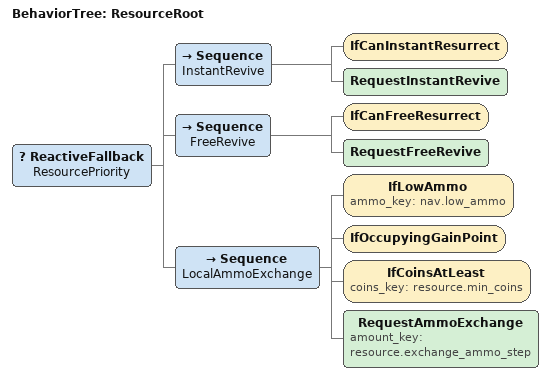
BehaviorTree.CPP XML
<?xml version="1.0"?>
<root BTCPP_format="4" main_tree_to_execute="ResourceRoot">
  <BehaviorTree ID="ResourceRoot">
    <ReactiveFallback name="ResourcePriority">
      <Sequence name="InstantRevive">
        <IfCanInstantResurrect/>
        <RequestInstantRevive/>
      </Sequence>
      <Sequence name="FreeRevive">
        <IfCanFreeResurrect/>
        <RequestFreeRevive/>
      </Sequence>
      <!-- 远程兑换血量：暂时禁用（上一赛季打法，保留以便恢复）。 -->
      <Sequence name="LocalAmmoExchange">
        <IfLowAmmo ammo_key="nav.low_ammo"/>
        <IfOccupyingGainPoint/>
        <IfCoinsAtLeast coins_key="resource.min_coins"/>
        <RequestAmmoExchange amount_key="resource.exchange_ammo_step"/>
      </Sequence>
      <!-- 远程兑换发弹量：暂时禁用（上一赛季打法，保留以便恢复）。 -->
    </ReactiveFallback>
  </BehaviorTree>
</root>
